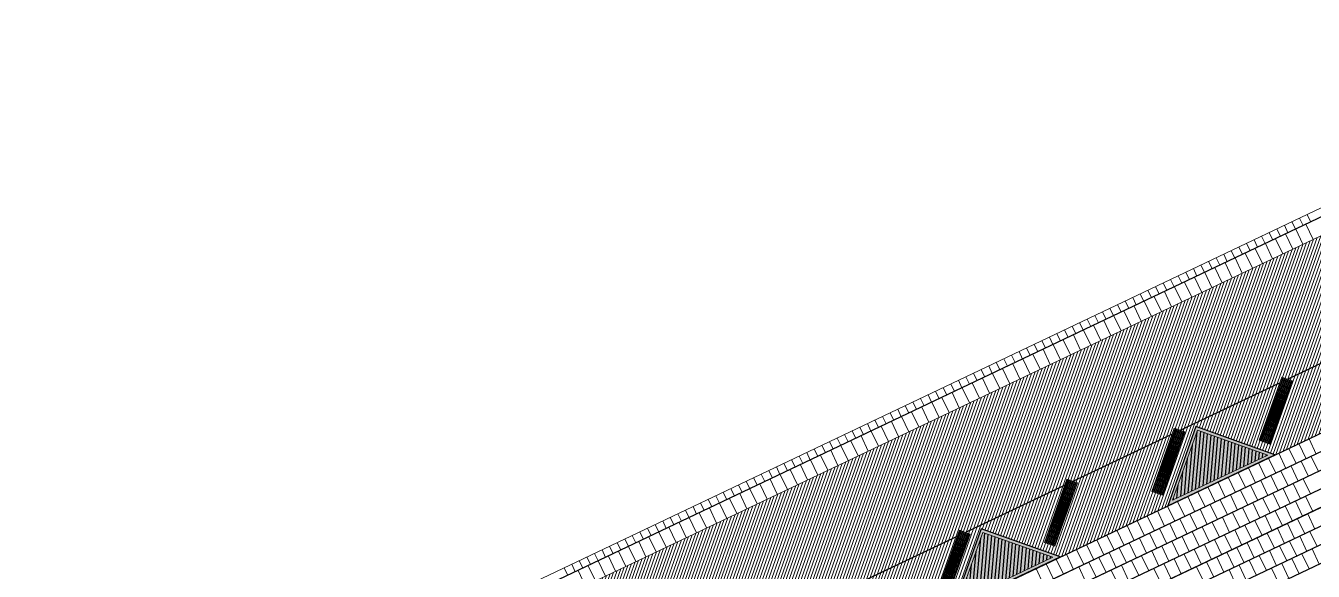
# Model space of a CAD drawing. Header units: metres. Extents: x 679599 to 680028, y 2748524 to 2748840.
# Drawn here: x 679898.91 to 679944.91, y 2748820.11 to 2748839.61 of the extents above; entities that cross this region are included whole.
import ezdxf

# ---------------------------------------------------------------- set-up
doc = ezdxf.new("R2010")
doc.units = ezdxf.units.M
doc.header["$LTSCALE"] = 5
doc.layers.add('00-AUX', color=2, linetype='Continuous', plot=False)
doc.layers.add('00-AUX Tree Pit', color=2, linetype='Continuous', plot=False)
for name, color, linetype, lineweight, plot in [('02-L-B-Barrier Curb', 210, 'Continuous', 5, False), ('02-L-B-Channel', 140, 'Continuous', 5, False), ('02-L-B-Curb', 11, 'Continuous', 5, False)]:
    doc.layers.add(name, color=color, linetype=linetype, lineweight=lineweight, plot=plot)
doc.layers.add('02-L-B-Flat Bar', color=181, linetype='Continuous', lineweight=5)
doc.layers.add('04-BK-Tree Pit', color=6, linetype='Continuous', lineweight=5)
for name, color, linetype, lineweight, true_color in [('02-L-Joints-Paviment_07_Precast Concrete Blocks 60X40', 7, 'Continuous', 5, 0x999999), ('03-TR-Pavement_07_Precast Concrete Blocks 20X10', 7, 'Continuous', 5, 0x999999), ('03-TR-Pavement_07_Precast Concrete Blocks 60X40', 7, 'Continuous', 5, 0x999999), ('03-TR-Pavement_07_Precast irregular Concrete Blocks', 7, 'Continuous', 5, 0xb3b3b3)]:
    doc.layers.add(name, color=color, linetype=linetype, lineweight=lineweight, true_color=true_color)
doc.layers.add('03-TR-Tree Pit_Green', color=46, linetype='Continuous')
doc.layers.add('03-TR-Tree Pit_White', color=7, linetype='Continuous', true_color=0xfcfcfc)

# ---------------------------------------------------------------- blocks, each defined once
blk = doc.blocks.new('*U5')
at = {"layer": '02-L-B-Channel'}
blk.add_lwpolyline([(0, 0), (0, -0.3)], dxfattribs=at)
blk = doc.blocks.new('*U6')
at = {"layer": '02-L-B-Channel', "color": 0, "linetype": 'ByBlock', "lineweight": -2, "transparency": 16777216, "rotation": 25.44812428929673}
for p in [(679943.876, 2748832.475), (679944.147, 2748832.604), (679944.418, 2748832.733), (679944.689, 2748832.862), (679943.064, 2748832.089), (679943.334, 2748832.218), (679943.605, 2748832.347), (679941.98, 2748831.573), (679942.251, 2748831.702), (679942.522, 2748831.831), (679942.793, 2748831.96), (679941.167, 2748831.186), (679941.438, 2748831.315), (679941.709, 2748831.444), (679940.084, 2748830.671), (679940.355, 2748830.8), (679940.625, 2748830.929), (679940.896, 2748831.057), (679939.271, 2748830.284), (679939.542, 2748830.413), (679939.813, 2748830.542), (679938.187, 2748829.768), (679938.458, 2748829.897), (679938.729, 2748830.026), (679939, 2748830.155), (679937.104, 2748829.253), (679937.375, 2748829.382), (679937.646, 2748829.511), (679937.917, 2748829.639), (679936.291, 2748828.866), (679936.562, 2748828.995), (679936.833, 2748829.124), (679935.208, 2748828.35), (679935.479, 2748828.479), (679935.749, 2748828.608), (679936.02, 2748828.737), (679934.395, 2748827.964), (679934.666, 2748828.093), (679934.937, 2748828.221), (679933.311, 2748827.448), (679933.582, 2748827.577), (679933.853, 2748827.706), (679934.124, 2748827.835), (679932.499, 2748827.061), (679932.77, 2748827.19), (679933.04, 2748827.319), (679931.415, 2748826.546), (679931.686, 2748826.675), (679931.957, 2748826.803), (679932.228, 2748826.932), (679930.332, 2748826.03), (679930.602, 2748826.159), (679930.873, 2748826.288), (679931.144, 2748826.417), (679929.519, 2748825.643), (679929.79, 2748825.772), (679930.061, 2748825.901), (679928.435, 2748825.128), (679928.706, 2748825.257), (679928.977, 2748825.385), (679929.248, 2748825.514), (679927.623, 2748824.741), (679927.894, 2748824.87), (679928.164, 2748824.999), (679926.539, 2748824.225), (679926.81, 2748824.354), (679927.081, 2748824.483), (679927.352, 2748824.612), (679925.726, 2748823.839), (679925.997, 2748823.967), (679926.268, 2748824.096), (679924.643, 2748823.323), (679924.914, 2748823.452), (679925.185, 2748823.581), (679925.455, 2748823.71), (679923.559, 2748822.807), (679923.83, 2748822.936), (679924.101, 2748823.065), (679924.372, 2748823.194), (679922.747, 2748822.421), (679923.017, 2748822.549), (679923.288, 2748822.678), (679921.663, 2748821.905), (679921.934, 2748822.034), (679922.205, 2748822.163), (679922.476, 2748822.292), (679920.85, 2748821.518), (679921.121, 2748821.647), (679921.392, 2748821.776), (679919.767, 2748821.003), (679920.038, 2748821.132), (679920.309, 2748821.26), (679920.579, 2748821.389), (679918.954, 2748820.616), (679919.225, 2748820.745), (679919.496, 2748820.874), (679918.141, 2748820.229), (679918.412, 2748820.358), (679918.683, 2748820.487)]:
    blk.add_blockref('*U5', p, dxfattribs=at)
blk = doc.blocks.new('Alcorque Parking 8m2')
at = {"layer": '03-TR-Tree Pit_Green', "ltscale": 0.3}
h = blk.add_hatch(dxfattribs=at)
h.set_pattern_fill('ANSI31', color=256, scale=0.04, angle=40)
h.set_pattern_definition([(85, (-679726.04474, -2748720.75428), (-0.1265167266577, 0.011068779329), [])])
h.paths.add_polyline_path([(-1.079, -0.384), (2.316, 1.231), (-0.189, 2.121)])
at = {"layer": '03-TR-Tree Pit_White'}
h = blk.add_hatch(color=256, dxfattribs=at)
h.dxf.hatch_style = 1
h.paths.add_polyline_path([(-1.254, -0.578), (2.577, 1.245), (-0.25, 2.249)])
at = {"layer": '02-L-B-Curb'}
blk.add_lwpolyline([(2.577, 1.245), (-0.25, 2.249), (-1.254, -0.578)], close=True, dxfattribs=at)
at = {"layer": '02-L-B-Curb', "color": 6}
blk.add_lwpolyline([(2.316, 1.231), (-0.189, 2.121), (-1.079, -0.384)], close=True, dxfattribs=at)
blk = doc.blocks.new('Piece Parking')
blk.add_wipeout([(-1.7, 0.2), (-1.7, -0.2), (0.7, -0.2), (0.7, 0.2)])
at = {"layer": '03-TR-Pavement_07_Precast irregular Concrete Blocks'}
h = blk.add_hatch(dxfattribs=at)
h.set_pattern_fill('ANSI31', color=256, scale=0.01, angle=135)
h.paths.add_polyline_path([(-1.7, 0.2), (0.7, 0.2), (0.7, -0.2), (-1.7, -0.2)])
blk.add_lwpolyline([(-1.7, 0.2), (0.7, 0.2), (0.7, -0.2), (-1.7, -0.2)], close=True)
at = {"layer": '02-L-Joints-Paviment_07_Precast Concrete Blocks 60X40'}
for points in [[(-1.1, 0.2), (-1.1, -0.2)], [(-0.5, 0.2), (-0.5, -0.2)], [(0.1, 0.2), (0.1, -0.2)]]:
    blk.add_lwpolyline(points, dxfattribs=at)
blk = doc.blocks.new('*U48')
at = {"rotation": 44.98941877856481}
blk.add_blockref('Piece Parking', (-0.199, -0.481), dxfattribs=at)
blk = doc.blocks.new('*U49')
at = {"layer": '02-L-B-Barrier Curb', "color": 0, "linetype": 'ByBlock', "lineweight": -2, "transparency": 16777216, "rotation": 25.44812303892089}
for p in [(679943.708, 2748826.842), (679939.871, 2748825.016), (679936.033, 2748823.19), (679932.195, 2748821.363)]:
    blk.add_blockref('*U48', p, dxfattribs=at)

msp = doc.modelspace()

# ---------------------------------------------------------------- hatches: boundary and pattern name
at = {"layer": '03-TR-Pavement_07_Precast Concrete Blocks 20X10'}
h = msp.add_hatch(dxfattribs=at)
h.set_pattern_fill('ANSI31', color=256, scale=0.0315, angle=25.5)
h.set_pattern_definition([(70.5, (0, 0), (-0.094275932128, 0.033384858509), [])])
edge = h.paths.add_edge_path()
edge.add_line((679846.747, 2748785.254), (679848.542, 2748781.477))
edge.add_line((679848.542, 2748781.477), (679851.428, 2748780.438))
edge.add_line((679851.428, 2748780.438), (679855.273, 2748782.267))
edge.add_line((679855.273, 2748782.267), (679856.277, 2748785.094))
edge.add_line((679856.277, 2748785.094), (679859.104, 2748784.09))
edge.add_line((679859.104, 2748784.09), (679862.949, 2748785.92))
edge.add_line((679862.949, 2748785.92), (679863.953, 2748788.747))
edge.add_line((679863.953, 2748788.747), (679866.78, 2748787.743))
edge.add_line((679866.78, 2748787.743), (679870.625, 2748789.573))
edge.add_line((679870.625, 2748789.573), (679871.629, 2748792.4))
edge.add_line((679871.629, 2748792.4), (679874.456, 2748791.396))
edge.add_line((679874.456, 2748791.396), (679878.294, 2748793.222))
edge.add_line((679878.294, 2748793.222), (679879.304, 2748796.052))
edge.add_line((679879.304, 2748796.052), (679882.132, 2748795.049))
edge.add_line((679882.132, 2748795.049), (679885.976, 2748796.878))
edge.add_line((679885.976, 2748796.878), (679886.946, 2748799.611))
edge.add_line((679886.946, 2748799.611), (679886.98, 2748799.704))
edge.add_line((679886.98, 2748799.704), (679889.807, 2748798.7))
edge.add_line((679889.807, 2748798.7), (679893.651, 2748800.53))
edge.add_line((679893.651, 2748800.53), (679894.655, 2748803.357))
edge.add_line((679894.655, 2748803.357), (679897.482, 2748802.353))
edge.add_line((679897.482, 2748802.353), (679901.327, 2748804.183))
edge.add_line((679901.327, 2748804.183), (679902.33, 2748807.009))
edge.add_line((679902.33, 2748807.009), (679905.158, 2748806.006))
edge.add_line((679905.158, 2748806.006), (679909.001, 2748807.835))
edge.add_line((679909.001, 2748807.835), (679909.972, 2748810.567))
edge.add_line((679909.972, 2748810.567), (679912.832, 2748809.658))
edge.add_line((679912.832, 2748809.658), (679916.677, 2748811.487))
edge.add_line((679916.677, 2748811.487), (679917.681, 2748814.314))
edge.add_line((679917.681, 2748814.314), (679920.508, 2748813.31))
edge.add_line((679920.508, 2748813.31), (679924.352, 2748815.139))
edge.add_line((679924.352, 2748815.139), (679925.356, 2748817.966))
edge.add_line((679925.356, 2748817.966), (679928.18, 2748816.961))
edge.add_line((679928.18, 2748816.961), (679932.025, 2748818.791))
edge.add_line((679932.025, 2748818.791), (679933.03, 2748821.618))
edge.add_line((679933.03, 2748821.618), (679935.857, 2748820.614))
edge.add_line((679935.857, 2748820.614), (679939.701, 2748822.444))
edge.add_line((679939.701, 2748822.444), (679940.705, 2748825.27))
edge.add_line((679940.705, 2748825.27), (679943.555, 2748824.267))
edge.add_line((679943.555, 2748824.267), (679947.475, 2748826.144))
edge.add_line((679947.475, 2748826.144), (679948.507, 2748829.047))
edge.add_line((679948.507, 2748829.047), (679946.708, 2748832.826))
edge.add_line((679946.708, 2748832.826), (679846.744, 2748785.257))

# ---------------------------------------------------------------- linework, layer by layer
at = {"layer": '00-AUX'}
for points in [[(679947.256, 2748833.751), (679845.621, 2748785.391)], [(679961.825, 2748832.961), (679906.828, 2748806.79)], [(679961.903, 2748832.334), (679907.086, 2748806.248)], [(679962.342, 2748831.878), (679907.345, 2748805.707)], [(679962.421, 2748831.251), (679907.603, 2748805.165)], [(679962.859, 2748830.795), (679907.863, 2748804.624)], [(679962.938, 2748830.168), (679908.12, 2748804.083)], [(679963.376, 2748829.712), (679908.38, 2748803.541)], [(679851.605, 2748783.013), (679948.419, 2748829.084)], [(679963.455, 2748829.085), (679908.638, 2748803)]]:
    msp.add_lwpolyline(points, dxfattribs=at)
at = {"layer": '00-AUX Tree Pit'}
for points in [[(679943.541, 2748824.272), (679940.714, 2748825.276), (679939.71, 2748822.448)], [(679935.866, 2748820.619), (679933.039, 2748821.623), (679932.035, 2748818.796)]]:
    msp.add_lwpolyline(points, close=True, dxfattribs=at)
at = {"layer": '02-L-B-Channel'}
msp.add_lwpolyline([(679958.866, 2748839.608), (679599.301, 2748668.504)], dxfattribs=at)
at = {"layer": '02-L-B-Flat Bar'}
msp.add_lwpolyline([(679851.427, 2748780.438), (679947.475, 2748826.144)], dxfattribs=at)
at = {"layer": '02-L-Joints-Paviment_07_Precast Concrete Blocks 60X40'}
msp.add_line((679946.708, 2748832.826), (679903.997, 2748812.502), dxfattribs=at)
for points in [[(679944.902, 2748831.967), (679944.644, 2748832.509)], [(679944.18, 2748831.623), (679943.922, 2748832.165)], [(679944.541, 2748831.795), (679944.283, 2748832.337)], [(679943.096, 2748831.108), (679942.838, 2748831.649)], [(679943.457, 2748831.279), (679943.2, 2748831.821)], [(679943.819, 2748831.451), (679943.561, 2748831.993)], [(679942.013, 2748830.592), (679941.755, 2748831.134)], [(679942.374, 2748830.764), (679942.116, 2748831.306)], [(679942.735, 2748830.936), (679942.477, 2748831.477)], [(679941.29, 2748830.248), (679941.032, 2748830.79)], [(679941.651, 2748830.42), (679941.394, 2748830.962)], [(679940.207, 2748829.733), (679939.949, 2748830.274)], [(679940.568, 2748829.904), (679940.31, 2748830.446)], [(679940.929, 2748830.076), (679940.671, 2748830.618)], [(679939.123, 2748829.217), (679938.865, 2748829.759)], [(679939.484, 2748829.389), (679939.226, 2748829.931)], [(679939.845, 2748829.561), (679939.588, 2748830.102)], [(679938.04, 2748828.701), (679937.782, 2748829.243)], [(679938.401, 2748828.873), (679938.143, 2748829.415)], [(679938.762, 2748829.045), (679938.504, 2748829.587)], [(679937.317, 2748828.357), (679937.059, 2748828.899)], [(679937.678, 2748828.529), (679937.42, 2748829.071)], [(679936.234, 2748827.842), (679935.976, 2748828.384)], [(679936.595, 2748828.014), (679936.337, 2748828.556)], [(679936.956, 2748828.186), (679936.698, 2748828.727)], [(679935.15, 2748827.326), (679934.892, 2748827.868)], [(679935.511, 2748827.498), (679935.253, 2748828.04)], [(679935.872, 2748827.67), (679935.615, 2748828.212)], [(679934.428, 2748826.982), (679934.17, 2748827.524)], [(679934.789, 2748827.154), (679934.531, 2748827.696)], [(679933.344, 2748826.467), (679933.086, 2748827.009)], [(679933.705, 2748826.639), (679933.447, 2748827.18)], [(679934.066, 2748826.811), (679933.809, 2748827.352)], [(679932.26, 2748825.951), (679932.003, 2748826.493)], [(679932.622, 2748826.123), (679932.364, 2748826.665)], [(679932.983, 2748826.295), (679932.725, 2748826.837)], [(679931.538, 2748825.607), (679931.28, 2748826.149)], [(679931.899, 2748825.779), (679931.641, 2748826.321)], [(679930.455, 2748825.092), (679930.197, 2748825.634)], [(679930.816, 2748825.264), (679930.558, 2748825.805)], [(679931.177, 2748825.436), (679930.919, 2748825.977)], [(679929.371, 2748824.576), (679929.113, 2748825.118)], [(679929.732, 2748824.748), (679929.474, 2748825.29)], [(679930.093, 2748824.92), (679929.836, 2748825.462)], [(679928.649, 2748824.232), (679928.391, 2748824.774)], [(679929.01, 2748824.404), (679928.752, 2748824.946)], [(679944.397, 2748824.668), (679944.655, 2748824.126)], [(679944.758, 2748824.84), (679945.016, 2748824.298)], [(679927.565, 2748823.717), (679927.307, 2748824.259)], [(679927.926, 2748823.889), (679927.668, 2748824.43)], [(679928.287, 2748824.061), (679928.03, 2748824.602)], [(679943.675, 2748824.324), (679943.932, 2748823.782)], [(679944.036, 2748824.496), (679944.294, 2748823.954)], [(679944.837, 2748824.212), (679945.094, 2748823.671)], [(679926.481, 2748823.201), (679926.224, 2748823.743)], [(679926.843, 2748823.373), (679926.585, 2748823.915)], [(679927.204, 2748823.545), (679926.946, 2748824.087)], [(679942.591, 2748823.808), (679942.849, 2748823.266)], [(679942.952, 2748823.98), (679943.21, 2748823.438)], [(679943.313, 2748824.152), (679943.571, 2748823.61)], [(679944.114, 2748823.869), (679944.372, 2748823.327)], [(679944.475, 2748824.04), (679944.733, 2748823.499)], [(679925.759, 2748822.857), (679925.501, 2748823.399)], [(679926.12, 2748823.029), (679925.862, 2748823.571)], [(679941.507, 2748823.293), (679941.765, 2748822.751)], [(679941.869, 2748823.464), (679942.126, 2748822.923)], [(679942.23, 2748823.636), (679942.488, 2748823.095)], [(679943.031, 2748823.353), (679943.288, 2748822.811)], [(679943.392, 2748823.525), (679943.65, 2748822.983)], [(679943.753, 2748823.697), (679944.011, 2748823.155)], [(679944.553, 2748823.413), (679944.811, 2748822.871)], [(679924.675, 2748822.342), (679924.418, 2748822.884)], [(679925.037, 2748822.514), (679924.779, 2748823.055)], [(679925.398, 2748822.686), (679925.14, 2748823.227)], [(679940.785, 2748822.949), (679941.043, 2748822.407)], [(679941.146, 2748823.121), (679941.404, 2748822.579)], [(679941.947, 2748822.837), (679942.205, 2748822.296)], [(679942.308, 2748823.009), (679942.566, 2748822.467)], [(679942.669, 2748823.181), (679942.927, 2748822.639)], [(679943.469, 2748822.897), (679943.727, 2748822.355)], [(679943.831, 2748823.069), (679944.088, 2748822.527)], [(679944.192, 2748823.241), (679944.45, 2748822.699)], [(679923.592, 2748821.826), (679923.334, 2748822.368)], [(679923.953, 2748821.998), (679923.695, 2748822.54)], [(679924.314, 2748822.17), (679924.056, 2748822.712)], [(679939.702, 2748822.433), (679939.959, 2748821.891)], [(679940.063, 2748822.605), (679940.321, 2748822.063)], [(679940.424, 2748822.777), (679940.682, 2748822.235)], [(679941.225, 2748822.494), (679941.482, 2748821.952)], [(679941.586, 2748822.665), (679941.844, 2748822.124)], [(679942.386, 2748822.382), (679942.644, 2748821.84)], [(679942.747, 2748822.554), (679943.005, 2748822.012)], [(679943.108, 2748822.725), (679943.366, 2748822.184)], [(679943.909, 2748822.442), (679944.167, 2748821.9)], [(679944.27, 2748822.614), (679944.528, 2748822.072)], [(679944.631, 2748822.786), (679944.889, 2748822.244)], [(679922.87, 2748821.482), (679922.612, 2748822.024)], [(679923.231, 2748821.654), (679922.973, 2748822.196)], [(679938.618, 2748821.918), (679938.876, 2748821.376)], [(679938.979, 2748822.089), (679939.237, 2748821.548)], [(679939.34, 2748822.261), (679939.598, 2748821.72)], [(679940.141, 2748821.978), (679940.399, 2748821.436)], [(679940.502, 2748822.15), (679940.76, 2748821.608)], [(679940.863, 2748822.322), (679941.121, 2748821.78)], [(679941.663, 2748822.038), (679941.921, 2748821.496)], [(679942.025, 2748822.21), (679942.282, 2748821.668)], [(679942.825, 2748821.926), (679943.083, 2748821.385)], [(679943.187, 2748822.098), (679943.444, 2748821.556)], [(679943.548, 2748822.27), (679943.806, 2748821.728)], [(679944.348, 2748821.986), (679944.605, 2748821.445)], [(679944.709, 2748822.158), (679944.967, 2748821.616)], [(679921.786, 2748820.967), (679921.528, 2748821.509)], [(679922.147, 2748821.139), (679921.889, 2748821.68)], [(679922.508, 2748821.311), (679922.251, 2748821.852)], [(679937.896, 2748821.574), (679938.153, 2748821.032)], [(679938.257, 2748821.746), (679938.515, 2748821.204)], [(679939.058, 2748821.462), (679939.315, 2748820.921)], [(679939.419, 2748821.634), (679939.677, 2748821.092)], [(679939.78, 2748821.806), (679940.038, 2748821.264)], [(679940.58, 2748821.522), (679940.838, 2748820.98)], [(679940.941, 2748821.694), (679941.199, 2748821.152)], [(679941.302, 2748821.866), (679941.56, 2748821.324)], [(679942.103, 2748821.583), (679942.361, 2748821.041)], [(679942.464, 2748821.754), (679942.722, 2748821.213)], [(679943.264, 2748821.471), (679943.522, 2748820.929)], [(679943.625, 2748821.643), (679943.883, 2748821.101)], [(679943.986, 2748821.814), (679944.244, 2748821.273)], [(679944.787, 2748821.531), (679945.045, 2748820.989)], [(679920.702, 2748820.451), (679920.445, 2748820.993)], [(679921.064, 2748820.623), (679920.806, 2748821.165)], [(679921.425, 2748820.795), (679921.167, 2748821.337)], [(679936.812, 2748821.058), (679937.07, 2748820.516)], [(679937.173, 2748821.23), (679937.431, 2748820.688)], [(679937.534, 2748821.402), (679937.792, 2748820.86)], [(679938.335, 2748821.119), (679938.593, 2748820.577)], [(679938.696, 2748821.29), (679938.954, 2748820.749)], [(679939.496, 2748821.007), (679939.754, 2748820.465)], [(679939.857, 2748821.178), (679940.115, 2748820.637)], [(679940.219, 2748821.35), (679940.476, 2748820.809)], [(679941.019, 2748821.067), (679941.277, 2748820.525)], [(679941.381, 2748821.239), (679941.638, 2748820.697)], [(679941.742, 2748821.411), (679942, 2748820.869)], [(679942.542, 2748821.127), (679942.8, 2748820.585)], [(679942.903, 2748821.299), (679943.161, 2748820.757)], [(679943.704, 2748821.015), (679943.961, 2748820.474)], [(679944.065, 2748821.187), (679944.323, 2748820.645)], [(679944.426, 2748821.359), (679944.684, 2748820.817)], [(679919.98, 2748820.107), (679919.722, 2748820.649)], [(679920.341, 2748820.279), (679920.083, 2748820.821)], [(679935.728, 2748820.543), (679935.986, 2748820.001)], [(679936.09, 2748820.714), (679936.347, 2748820.173)], [(679936.451, 2748820.886), (679936.709, 2748820.345)], [(679937.252, 2748820.603), (679937.509, 2748820.061)], [(679937.613, 2748820.775), (679937.871, 2748820.233)], [(679937.974, 2748820.947), (679938.232, 2748820.405)], [(679938.774, 2748820.663), (679939.032, 2748820.121)], [(679939.135, 2748820.835), (679939.393, 2748820.293)], [(679939.936, 2748820.551), (679940.194, 2748820.01)], [(679940.297, 2748820.723), (679940.555, 2748820.181)], [(679940.658, 2748820.895), (679940.916, 2748820.353)], [(679941.458, 2748820.611), (679941.716, 2748820.069)], [(679941.819, 2748820.783), (679942.077, 2748820.241)], [(679942.181, 2748820.955), (679942.438, 2748820.413)], [(679942.981, 2748820.672), (679943.239, 2748820.13)], [(679943.342, 2748820.843), (679943.6, 2748820.302)], [(679944.142, 2748820.56), (679944.4, 2748820.018)], [(679944.504, 2748820.732), (679944.761, 2748820.19)], [(679944.865, 2748820.903), (679945.123, 2748820.362)], [(679918.896, 2748819.592), (679918.639, 2748820.134)], [(679919.258, 2748819.764), (679919, 2748820.305)], [(679919.619, 2748819.935), (679919.361, 2748820.477)], [(679935.006, 2748820.199), (679935.264, 2748819.657)], [(679935.367, 2748820.371), (679935.625, 2748819.829)], [(679936.529, 2748820.259), (679936.787, 2748819.717)], [(679936.89, 2748820.431), (679937.148, 2748819.889)], [(679937.69, 2748820.147), (679937.948, 2748819.605)], [(679938.052, 2748820.319), (679938.309, 2748819.777)], [(679938.413, 2748820.491), (679938.671, 2748819.949)], [(679939.213, 2748820.208), (679939.471, 2748819.666)], [(679939.575, 2748820.379), (679939.832, 2748819.838)], [(679940.736, 2748820.268), (679940.994, 2748819.726)], [(679941.097, 2748820.439), (679941.355, 2748819.898)], [(679941.898, 2748820.156), (679942.156, 2748819.614)], [(679942.259, 2748820.328), (679942.517, 2748819.786)], [(679942.62, 2748820.5), (679942.878, 2748819.958)], [(679943.42, 2748820.216), (679943.678, 2748819.674)], [(679943.781, 2748820.388), (679944.039, 2748819.846)]]:
    msp.add_lwpolyline(points, dxfattribs=at)
at = {"layer": '03-TR-Pavement_07_Precast Concrete Blocks 60X40'}
for p, q in [((679602.439, 2748661.942), (679961.734, 2748832.918)), ((679602.698, 2748661.401), (679961.992, 2748832.376)), ((679602.956, 2748660.859), (679962.25, 2748831.835)), ((679603.215, 2748660.318), (679962.509, 2748831.293)), ((679603.474, 2748659.776), (679962.768, 2748830.752)), ((679603.732, 2748659.235), (679963.026, 2748830.21)), ((679733.636, 2748720.387), (679963.285, 2748829.669)), ((679733.894, 2748719.845), (679963.543, 2748829.127))]:
    msp.add_line(p, q, dxfattribs=at)

# ---------------------------------------------------------------- block references
at = {"layer": '02-L-B-Channel'}
msp.add_blockref('*U6', (0, 0), dxfattribs=at)
at = {"layer": '04-BK-Tree Pit'}
for p in [(679940.964, 2748823.027), (679933.289, 2748819.374)]:
    msp.add_blockref('Alcorque Parking 8m2', p, dxfattribs=at)

# ---------------------------------------------------------------- next in the draw order: block references
at = {"layer": '02-L-B-Barrier Curb'}
msp.add_blockref('*U49', (0, 0), dxfattribs=at)

doc.saveas('drawing.dxf')
